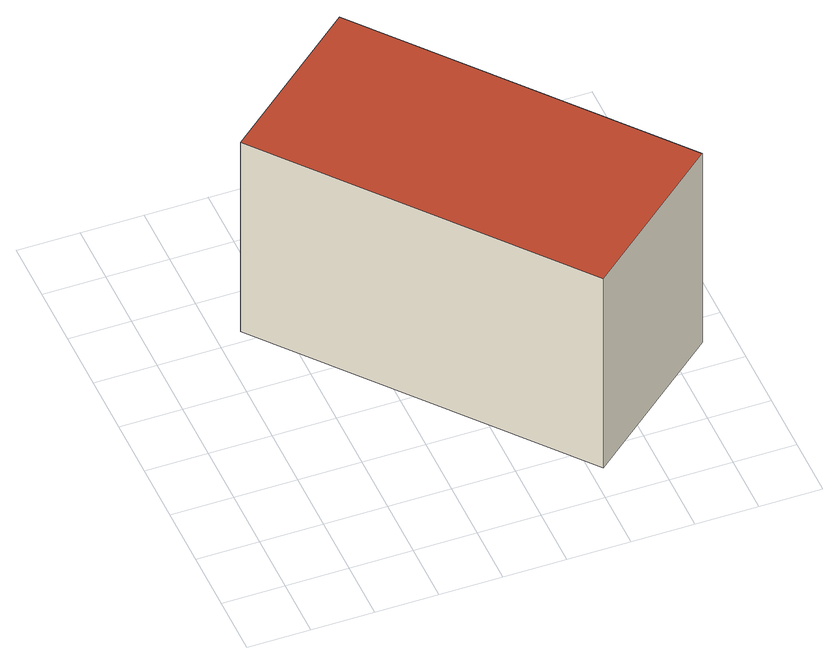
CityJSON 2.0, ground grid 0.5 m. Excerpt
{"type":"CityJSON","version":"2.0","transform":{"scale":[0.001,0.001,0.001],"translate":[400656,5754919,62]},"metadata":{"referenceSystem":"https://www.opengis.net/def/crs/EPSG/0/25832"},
"CityObjects":{
"building1":{"type":"Building","attributes":{"Gemeindeschluessel":"05515000","Geometrietyp2DReferenz":"3000","function":"31001_2500","roofType":"1000","measuredHeight":1.89},"address":[{"country":"Germany","locality":"Münster","thoroughfareNumber":"99a","thoroughfareName":"Zur Landwehr"}],"geometry":[{"type":"Solid","lod":"2","boundaries":[[[[0,1,2,3]],[[4,5,1,0]],[[6,7,5,4]],[[3,2,7,6]],[[4,0,3,6]],[[1,5,7,2]]]],"semantics":{"surfaces":[{"type":"WallSurface"},{"type":"RoofSurface"},{"type":"GroundSurface"}],"values":[[0,0,0,0,1,2]]}}]}
},
"vertices":[
[3760,1254,2075],[3760,1254,184],[1849,3568,184],[1849,3568,2075],[2604,294,2075],[2604,294,184],[692,2608,2075],[692,2608,184]
]}
